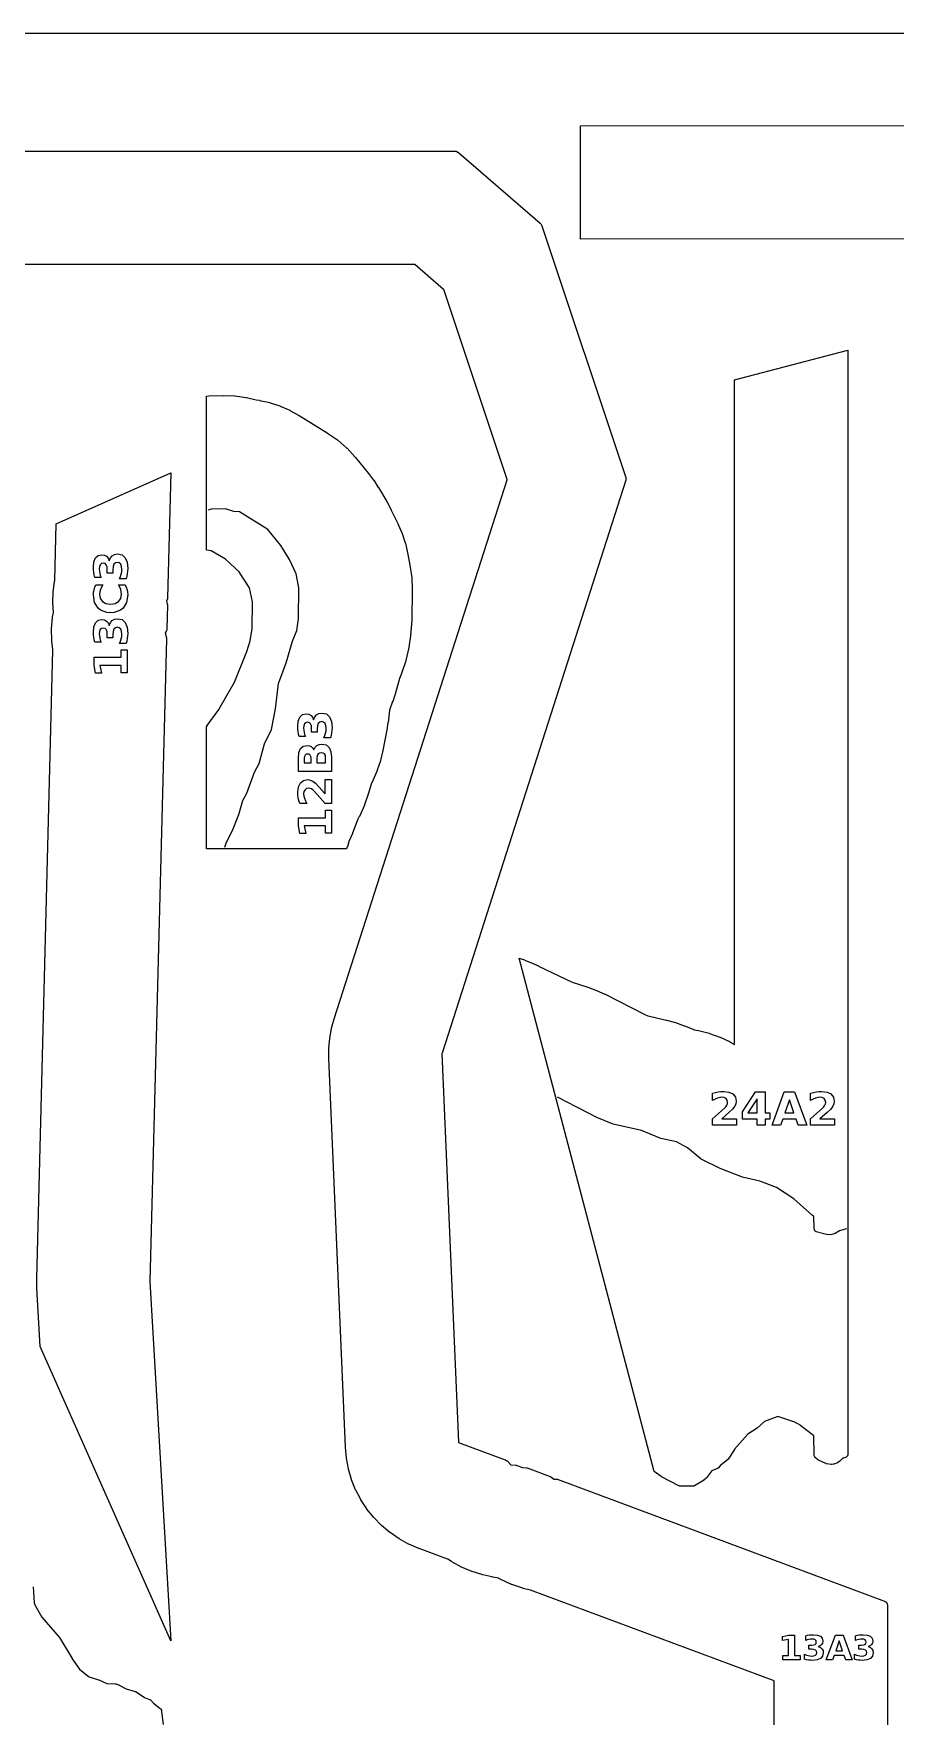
# Model space of a CAD drawing. Header units: millimetres. Extents: x 0 to 841, y 0 to 594.
# Drawn here: x 262.1 to 414.2, y 297 to 594 of the extents above; entities that cross this region are included whole.
import ezdxf

# ---------------------------------------------------------------- set-up
doc = ezdxf.new("R2010")
doc.units = ezdxf.units.MM
for name, color, linetype in [('CUT', 1, 'Continuous'), ('ENGRAVE', 5, 'Continuous'), ('SHEET_EDGE_DO_NOT_CUT', 8, 'Continuous')]:
    doc.layers.add(name, color=color, linetype=linetype)

msp = doc.modelspace()

# ---------------------------------------------------------------- linework, layer by layer
at = {"layer": 'CUT'}
for points in [[(677.38, 557.76), (358.62, 557.74), (358.62, 577.74), (684.48, 577.76)], [(10.62, 573.24), (336.48, 573.26), (336.48, 573.26), (336.52, 573.26), (336.57, 573.25), (336.61, 573.24), (336.66, 573.23), (336.98, 573.11), (337.02, 573.09), (337.06, 573.07), (337.1, 573.04), (337.13, 573.02), (351.52, 560.54), (351.56, 560.51), (351.59, 560.47), (351.61, 560.44), (351.76, 560.22), (351.78, 560.18), (351.8, 560.14), (351.82, 560.1), (366.63, 515.64), (366.64, 515.59), (366.65, 515.54), (366.67, 515.39), (366.67, 515.33), (366.67, 515.28), (366.66, 515.23), (366.65, 515.18), (334.19, 414.03), (334.18, 414.02), (334.18, 414.01), (337.11, 345.37), (337.11, 345.36), (337.12, 345.35), (345.32, 342.3), (345.37, 342.28), (345.42, 342.25), (345.59, 342.14), (345.64, 342.11), (345.68, 342.07), (346.36, 341.39), (346.37, 341.38), (346.39, 341.38), (347.23, 341.33), (347.29, 341.33), (347.34, 341.32), (347.39, 341.3), (348.38, 340.92), (348.39, 340.91), (348.4, 340.91), (349.1, 340.87), (349.15, 340.86), (349.2, 340.85), (349.25, 340.84), (353.29, 339.33), (353.34, 339.31), (353.39, 339.28), (353.43, 339.25), (353.87, 338.9), (353.88, 338.89), (353.89, 338.89), (354.54, 338.84), (354.58, 338.84), (354.63, 338.83), (354.68, 338.81), (412.31, 317.35), (412.35, 317.33), (412.4, 317.3), (412.52, 317.22), (412.56, 317.19), (412.6, 317.16), (412.64, 317.12), (412.67, 317.08), (412.72, 317.01), (412.75, 316.96), (412.77, 316.92), (412.79, 316.87), (412.8, 316.82), (412.83, 316.68), (412.84, 316.63), (412.84, 316.58), (412.84, 142.06)], [(392.84, 144.92), (392.84, 303.24), (392.84, 303.25), (392.83, 303.26), (349.8, 319.29), (349.76, 319.3), (348.49, 319.59), (348.44, 319.6), (346.5, 320.26), (346.45, 320.28), (344.59, 321.13), (344.55, 321.16), (344.22, 321.35), (344.21, 321.35), (344.2, 321.36), (343.19, 321.57), (343.14, 321.59), (343, 321.64), (342.97, 321.64), (341.42, 321.96), (341.37, 321.97), (339.51, 322.55), (339.46, 322.57), (337.66, 323.33), (337.62, 323.35), (335.91, 324.29), (335.87, 324.32), (335.38, 324.65), (335.37, 324.66), (335.35, 324.67), (330.13, 326.62), (330.11, 326.63), (328.35, 327.38), (328.3, 327.4), (326.64, 328.32), (326.6, 328.35), (325.03, 329.42), (324.99, 329.45), (323.53, 330.67), (323.5, 330.71), (322.16, 332.07), (322.13, 332.1), (320.94, 333.59), (320.91, 333.63), (319.87, 335.22), (319.85, 335.26), (318.96, 336.95), (318.94, 336.99), (318.23, 338.75), (318.21, 338.8), (317.68, 340.62), (317.67, 340.67), (317.31, 342.54), (317.3, 342.59), (317.13, 344.5), (317.13, 344.52), (314.2, 413.16), (314.2, 413.18), (314.2, 414.91), (314.21, 414.95), (314.36, 416.67), (314.37, 416.71), (314.67, 418.4), (314.68, 418.45), (315.14, 420.12), (315.14, 420.14), (345.67, 515.26), (345.67, 515.27), (345.67, 515.28), (334.49, 548.82), (334.49, 548.84), (334.48, 548.85), (329.4, 553.25), (329.39, 553.26), (329.38, 553.26), (10.62, 553.24)], [(262.01, 319.85), (262.16, 317.05), (262.16, 317.04), (262.16, 317.02), (262.3, 316.71), (262.31, 316.69), (263.55, 314.51), (263.55, 314.5), (263.56, 314.49), (266.62, 311), (266.65, 310.96), (266.68, 310.92), (268.87, 307.19), (268.88, 307.18), (270.19, 305.32), (270.19, 305.32), (270.2, 305.31), (271.69, 304.07), (271.7, 304.07), (271.71, 304.06), (273.55, 303.45), (273.6, 303.43), (275, 302.77), (275.01, 302.77), (275.02, 302.77), (276.49, 302.74), (276.54, 302.74), (276.59, 302.73), (276.64, 302.72), (277.09, 302.57), (277.14, 302.55), (277.19, 302.53), (278.41, 301.83), (278.42, 301.83), (278.43, 301.83), (280.04, 301.4), (280.08, 301.38), (280.12, 301.37), (280.16, 301.35), (280.19, 301.33), (281.66, 300.31), (281.67, 300.31), (281.68, 300.3), (282.57, 299.99), (282.61, 299.97), (282.66, 299.95), (282.7, 299.92), (282.74, 299.89), (282.77, 299.86), (283.23, 299.35), (283.24, 299.35), (283.24, 299.34), (284.39, 298.43), (284.43, 298.39), (284.46, 298.36), (284.49, 298.32), (284.52, 298.28), (284.64, 298.07), (284.66, 298.02), (284.67, 297.97), (284.69, 297.93), (284.69, 297.88), (284.94, 295.59)]]:
    msp.add_lwpolyline(points, dxfattribs=at)
for points in [[(404.5, 342.09), (404.45, 342.05), (404.01, 341.75), (403.96, 341.72), (403.9, 341.69), (403.49, 341.54), (403.44, 341.52), (403.38, 341.51), (403.03, 341.46), (402.98, 341.45), (402.93, 341.45), (402.88, 341.46), (402.07, 341.58), (402.02, 341.59), (401.97, 341.6), (401.93, 341.62), (400.64, 342.23), (400.59, 342.25), (400.55, 342.28), (400.51, 342.31), (400.1, 342.68), (400.07, 342.72), (400.03, 342.76), (400.01, 342.8), (399.98, 342.85), (399.92, 342.98), (399.9, 343.03), (399.89, 343.08), (399.88, 343.13), (399.88, 343.18), (399.86, 346.48), (399.86, 346.49), (399.85, 346.5), (397.55, 348.29), (397.53, 348.31), (396.35, 348.99), (396.34, 348.99), (396.33, 349), (393.5, 349.94), (393.49, 349.94), (393.48, 349.94), (391.15, 349.07), (391.14, 349.07), (391.13, 349.06), (389.89, 347.92), (389.86, 347.9), (389.83, 347.87), (388.21, 346.82), (388.2, 346.81), (388.2, 346.8), (385.85, 344.14), (385.83, 344.11), (384.69, 342.4), (384.65, 342.36), (384.62, 342.32), (384.58, 342.29), (383.46, 341.41), (383.45, 341.4), (383.44, 341.39), (383, 340.89), (382.96, 340.85), (382.92, 340.82), (382.87, 340.79), (382.82, 340.76), (381.81, 340.32), (381.8, 340.31), (381.79, 340.3), (380.91, 339.1), (380.87, 339.05), (380.83, 339.01), (380.44, 338.68), (380.4, 338.65), (380.36, 338.63), (378.76, 337.69), (378.71, 337.67), (378.66, 337.65), (378.61, 337.64), (378.55, 337.63), (378.5, 337.63), (376.22, 337.64), (376.17, 337.64), (376.12, 337.64), (376.07, 337.66), (376.03, 337.67), (375.99, 337.69), (372.95, 339.29), (372.89, 339.32), (371.64, 340.2), (347.81, 430.85), (348.77, 430.5), (348.8, 430.49), (350.38, 429.82), (350.39, 429.81), (351.21, 429.44), (351.22, 429.43), (357.15, 426.58), (357.18, 426.57), (359.91, 425.7), (359.93, 425.69), (361.45, 425.14), (361.49, 425.13), (362.96, 424.45), (362.98, 424.44), (369.98, 420.86), (370, 420.85), (370.55, 420.62), (370.56, 420.62), (370.57, 420.62), (373.78, 419.89), (373.8, 419.89), (375.39, 419.46), (375.43, 419.45), (376.97, 418.89), (376.99, 418.88), (378.63, 418.21), (378.64, 418.21), (378.66, 418.2), (379.46, 418.04), (379.49, 418.04), (381.38, 417.56), (381.42, 417.55), (383.25, 416.89), (383.29, 416.87), (385.05, 416.04), (385.07, 416.02), (385.85, 415.6), (385.86, 415.6), (385.86, 415.61), (385.86, 532.87), (405.86, 538.13), (405.86, 343.38), (405.86, 343.33), (405.85, 343.28), (405.83, 343.15), (405.82, 343.11), (405.8, 343.07), (405.78, 343.02), (405.76, 342.98), (405.73, 342.95), (405.67, 342.86), (405.63, 342.82), (405.6, 342.79), (405.56, 342.76), (405.52, 342.73), (405.48, 342.71), (405.44, 342.69), (404.87, 342.5), (404.86, 342.49), (404.85, 342.48), (404.54, 342.13), (404.5, 342.09)], [(292.7, 471.8), (292.74, 471.86), (294.85, 474.78), (294.87, 474.81), (297.56, 479.51), (297.57, 479.54), (299.7, 484.93), (299.7, 484.95), (300.29, 486.84), (300.3, 486.87), (300.67, 488.96), (300.67, 488.97), (300.67, 488.98), (300.72, 493.66), (300.72, 493.67), (300.72, 493.69), (300.2, 496.16), (300.2, 496.17), (300.19, 496.18), (298.44, 498.91), (298.44, 498.92), (298.43, 498.93), (295.96, 501.23), (295.95, 501.24), (295.94, 501.25), (293.44, 502.71), (293.43, 502.72), (293.42, 502.72), (292.62, 502.81), (292.62, 530.04), (293.01, 530.06), (293.04, 530.07), (295.51, 530.12), (295.54, 530.12), (297.57, 530.06), (297.62, 530.05), (299.61, 529.78), (299.67, 529.77), (301.37, 529.36), (301.39, 529.36), (301.94, 529.29), (301.98, 529.28), (303.78, 528.87), (303.82, 528.86), (305.57, 528.28), (305.61, 528.27), (307.3, 527.53), (307.34, 527.51), (308.96, 526.61), (308.98, 526.6), (313.94, 523.53), (313.96, 523.51), (315.73, 522.28), (315.77, 522.25), (317.38, 520.84), (317.42, 520.81), (318.87, 519.22), (318.89, 519.2), (321.21, 516.38), (321.22, 516.37), (322.12, 515.19), (322.14, 515.16), (322.94, 513.91), (322.95, 513.9), (324.42, 511.43), (324.43, 511.41), (325.23, 509.93), (325.24, 509.91), (326.45, 507.41), (326.46, 507.39), (327.15, 505.8), (327.17, 505.75), (327.71, 504.11), (327.72, 504.07), (328.12, 502.37), (328.12, 502.35), (328.59, 499.88), (328.59, 499.85), (328.85, 497.93), (328.86, 497.88), (328.93, 495.94), (328.93, 495.91), (328.86, 490.5), (328.86, 490.46), (328.64, 487.75), (328.64, 487.71), (328.33, 485.69), (328.32, 485.66), (327.83, 483.37), (327.82, 483.31), (327.06, 481.09), (327.05, 481.06), (326.7, 480.21), (326.69, 480.19), (325.89, 477.43), (325.89, 477.41), (325.48, 476.14), (325.47, 476.13), (324.92, 474.62), (324.92, 474.61), (324.92, 474.59), (324.66, 472.44), (324.65, 472.42), (324.45, 471.13), (324.45, 471.12), (323.76, 467.47), (323.76, 467.45), (323.35, 465.72), (323.34, 465.67), (322.77, 463.99), (322.76, 463.95), (322.04, 462.32), (322.03, 462.3), (321.67, 461.56), (321.66, 461.55), (321.66, 461.54), (321.23, 459.97), (321.22, 459.94), (320.53, 457.87), (320.51, 457.82), (319.6, 455.83), (319.59, 455.81), (319.35, 455.37), (319.34, 455.34), (318.4, 452.86), (318.38, 452.83), (317.74, 451.39), (317.73, 451.36), (317.48, 450.5), (317.47, 450.48), (317.35, 450.12), (292.62, 450.12), (292.62, 471.65), (292.7, 471.8)], [(285.74, 494.42), (285.73, 494.37), (285.73, 494.33), (285.71, 494.28), (285.7, 494.24), (285.54, 493.85), (285.54, 493.84), (285.54, 493.83), (285.68, 493.32), (285.7, 493.27), (285.7, 493.22), (285.7, 493.17), (285.59, 488.9), (285.59, 488.84), (285.58, 488.78), (285.53, 488.6), (285.51, 488.56), (285.5, 488.52), (285.47, 488.48), (285.45, 488.44), (285.42, 488.41), (285.3, 488.27), (285.29, 488.26), (285.3, 488.25), (285.53, 487.34), (285.54, 487.3), (285.55, 487.25), (285.55, 487.2), (282.62, 373.75), (282.62, 373.73), (286.3, 310.32), (263.25, 362.29), (262.65, 372.57), (262.65, 372.59), (262.63, 374.24), (262.63, 374.26), (265.49, 485.18), (265.49, 485.22), (265.29, 486.86), (265.29, 486.91), (265.25, 488.9), (265.25, 488.96), (265.42, 490.94), (265.42, 490.99), (265.58, 491.84), (265.58, 491.85), (265.58, 491.86), (265.48, 493.56), (265.48, 493.6), (265.54, 495.45), (265.54, 495.5), (265.78, 497.33), (265.79, 497.38), (265.8, 497.45), (265.81, 497.46), (265.81, 497.47), (266.07, 507.51), (286.31, 516.49), (285.74, 494.42)]]:
    msp.add_lwpolyline(points, close=True, dxfattribs=at)
at = {"layer": 'ENGRAVE'}
for points in [[(295.82, 450.42), (296.06, 451.13), (297.32, 453.66), (298.29, 456.16), (299.04, 458.67), (299.7, 459.96), (301.09, 463.63), (301.93, 465.2), (302.87, 468.67), (304.11, 471.18), (304.8, 474.84), (305.34, 479.29), (306.68, 482.97), (307.78, 486.79), (308.55, 488.68), (308.86, 490.73), (308.93, 496.17), (308.46, 498.67), (307.24, 501.19), (305.76, 503.67), (303.43, 506.51), (298.45, 509.59), (297.45, 509.68), (295.95, 510.12), (293.45, 510.07), (292.92, 509.88)], [(405.56, 383.11), (405.52, 383.06), (404.38, 382.71), (403.59, 382.25), (403.04, 382.06), (402.55, 382), (402.05, 382.05), (400.28, 382.54), (400.04, 382.72), (399.88, 383.06), (399.86, 385.22), (399.59, 385.38), (396.33, 388.32), (393.22, 390.32), (390.31, 391.44), (387.24, 392.15), (383.33, 393.72), (379.93, 395.37), (377.56, 397.35), (375.57, 398.42), (372.85, 398.97), (369.4, 400.38), (364.43, 401.5), (361.54, 402.71), (354.58, 406.27)]]:
    msp.add_lwpolyline(points, dxfattribs=at)
for points in [[(275.44, 500.97), (275.64, 501.48), (275.97, 501.86), (276.39, 502.09), (276.92, 502.17), (277.69, 502), (278.24, 501.5), (278.58, 500.69), (278.69, 499.57), (278.68, 499.12), (278.62, 498.67), (278.53, 498.22), (278.4, 497.77), (277.24, 497.77), (277.43, 498.19), (277.56, 498.61), (277.64, 499.02), (277.67, 499.43), (277.62, 499.96), (277.46, 500.35), (277.21, 500.59), (276.87, 500.67), (276.52, 500.58), (276.27, 500.34), (276.11, 499.93), (276.06, 499.38), (276.06, 498.77), (275.09, 498.77), (275.09, 499.41), (275.05, 499.9), (274.91, 500.25), (274.69, 500.46), (274.37, 500.53), (274.08, 500.46), (273.85, 500.26), (273.72, 499.93), (273.67, 499.5), (273.69, 499.13), (273.75, 498.76), (273.85, 498.39), (273.99, 498.02), (272.89, 498.02), (272.78, 498.47), (272.71, 498.91), (272.66, 499.34), (272.64, 499.77), (272.74, 500.76), (273.02, 501.47), (273.48, 501.89), (274.14, 502.03), (274.6, 501.96), (274.98, 501.76), (275.26, 501.43), (275.44, 500.97)], [(278.26, 496.73), (278.45, 496.3), (278.58, 495.86), (278.67, 495.41), (278.69, 494.93), (278.49, 493.62), (277.88, 492.62), (277.44, 492.25), (276.33, 491.82), (275.67, 491.77), (275.01, 491.82), (273.9, 492.25), (273.46, 492.62), (272.85, 493.62), (272.64, 494.93), (272.67, 495.41), (272.75, 495.86), (272.89, 496.3), (273.08, 496.73), (274.28, 496.73), (274.04, 496.31), (273.87, 495.9), (273.77, 495.49), (273.73, 495.05), (273.86, 494.33), (274.25, 493.78), (274.86, 493.44), (275.67, 493.32), (276.48, 493.44), (277.09, 493.78), (277.48, 494.33), (277.6, 495.05), (277.57, 495.49), (277.47, 495.9), (277.3, 496.31), (277.05, 496.73), (278.26, 496.73)], [(275.44, 489.53), (275.64, 490.05), (275.97, 490.42), (276.39, 490.65), (276.92, 490.73), (277.69, 490.57), (278.24, 490.07), (278.58, 489.25), (278.69, 488.13), (278.68, 487.68), (278.62, 487.23), (278.53, 486.78), (278.4, 486.34), (277.24, 486.34), (277.43, 486.76), (277.56, 487.17), (277.64, 487.59), (277.67, 487.99), (277.62, 488.52), (277.46, 488.91), (277.21, 489.15), (276.87, 489.23), (276.52, 489.15), (276.27, 488.9), (276.11, 488.5), (276.06, 487.94), (276.06, 487.34), (275.09, 487.34), (275.09, 487.97), (275.05, 488.46), (274.91, 488.81), (274.69, 489.02), (274.37, 489.09), (274.08, 489.02), (273.85, 488.82), (273.72, 488.5), (273.67, 488.06), (273.69, 487.69), (273.75, 487.33), (273.85, 486.95), (273.99, 486.59), (272.89, 486.59), (272.78, 487.03), (272.71, 487.47), (272.66, 487.9), (272.64, 488.33), (272.74, 489.32), (273.02, 490.03), (273.48, 490.45), (274.14, 490.59), (274.6, 490.53), (274.98, 490.32), (275.26, 489.99), (275.44, 489.53)], [(277.54, 481.17), (277.54, 482.5), (273.77, 482.5), (274.05, 481.14), (273.03, 481.14), (272.75, 482.49), (272.75, 483.92), (277.54, 483.92), (277.54, 485.25), (278.58, 485.25), (278.58, 481.17), (277.54, 481.17)], [(311.52, 472.88), (311.72, 473.4), (312.05, 473.78), (312.47, 474.01), (313, 474.09), (313.77, 473.92), (314.32, 473.42), (314.66, 472.61), (314.77, 471.49), (314.76, 471.04), (314.7, 470.58), (314.61, 470.14), (314.48, 469.69), (313.32, 469.69), (313.51, 470.11), (313.64, 470.53), (313.72, 470.94), (313.75, 471.35), (313.7, 471.88), (313.54, 472.26), (313.29, 472.5), (312.95, 472.58), (312.6, 472.5), (312.35, 472.26), (312.19, 471.85), (312.14, 471.29), (312.14, 470.69), (311.17, 470.69), (311.17, 471.32), (311.13, 471.82), (310.99, 472.17), (310.77, 472.38), (310.45, 472.45), (310.16, 472.38), (309.93, 472.18), (309.8, 471.85), (309.75, 471.41), (309.77, 471.05), (309.83, 470.68), (309.93, 470.31), (310.07, 469.94), (308.97, 469.94), (308.86, 470.38), (308.79, 470.82), (308.74, 471.26), (308.72, 471.68), (308.82, 472.68), (309.1, 473.38), (309.56, 473.81), (310.22, 473.95), (310.68, 473.88), (311.06, 473.68), (311.33, 473.35), (311.52, 472.88)], [(311.54, 467.58), (311.74, 468.01), (312.06, 468.33), (312.48, 468.53), (312.99, 468.59), (313.72, 468.45), (314.25, 468.02), (314.56, 467.31), (314.66, 466.29), (314.66, 463.79), (308.83, 463.79), (308.83, 466.05), (308.92, 467.1), (309.2, 467.81), (309.67, 468.22), (310.37, 468.36), (310.77, 468.31), (311.1, 468.16), (311.36, 467.91), (311.54, 467.58)], [(311.09, 466.13), (311.05, 466.44), (310.93, 466.67), (310.74, 466.81), (310.47, 466.85), (310.2, 466.81), (310.01, 466.67), (309.89, 466.44), (309.85, 466.13), (309.85, 465.3), (311.09, 465.3), (311.09, 466.13)], [(313.64, 466.18), (313.59, 466.58), (313.45, 466.86), (313.21, 467.03), (312.87, 467.09), (312.54, 467.03), (312.3, 466.86), (312.16, 466.58), (312.11, 466.18), (312.11, 465.3), (313.64, 465.3), (313.64, 466.18)], [(313.56, 459.8), (313.56, 462.36), (314.66, 462.36), (314.66, 458.13), (313.56, 458.13), (311.68, 460.25), (311.42, 460.5), (311.17, 460.68), (310.92, 460.78), (310.66, 460.81), (310.29, 460.74), (310, 460.54), (309.81, 460.22), (309.75, 459.81), (309.79, 459.44), (309.9, 459.04), (310.09, 458.6), (310.35, 458.14), (309.07, 458.14), (308.92, 458.65), (308.81, 459.15), (308.75, 459.64), (308.72, 460.12), (308.84, 461.05), (309.18, 461.75), (309.74, 462.18), (310.47, 462.33), (310.93, 462.26), (311.36, 462.08), (311.84, 461.7), (312.46, 461.04), (313.56, 459.8)], [(313.62, 452.86), (313.62, 454.19), (309.85, 454.19), (310.13, 452.83), (309.11, 452.83), (308.83, 454.18), (308.83, 455.61), (313.62, 455.61), (313.62, 456.94), (314.66, 456.94), (314.66, 452.86), (313.62, 452.86)], [(383.6, 402.48), (386.17, 402.48), (386.17, 401.37), (381.93, 401.37), (381.93, 402.48), (384.06, 404.36), (384.3, 404.61), (384.48, 404.86), (384.58, 405.11), (384.61, 405.37), (384.55, 405.74), (384.34, 406.03), (384.02, 406.22), (383.61, 406.28), (383.24, 406.24), (382.84, 406.13), (382.41, 405.94), (381.94, 405.68), (381.94, 406.97), (382.45, 407.11), (382.95, 407.22), (383.44, 407.29), (383.92, 407.31), (384.85, 407.19), (385.55, 406.85), (385.98, 406.3), (386.13, 405.56), (386.07, 405.1), (385.88, 404.67), (385.5, 404.19), (384.85, 403.57), (383.6, 402.48)], [(389.56, 407.2), (391.23, 407.2), (391.23, 403.52), (392.06, 403.52), (392.06, 402.43), (391.23, 402.43), (391.23, 401.37), (389.81, 401.37), (389.81, 402.43), (387.22, 402.43), (387.22, 403.72), (389.56, 407.2)], [(396.7, 402.43), (394.35, 402.43), (393.98, 401.37), (392.47, 401.37), (394.63, 407.2), (396.42, 407.2), (398.58, 401.37), (397.07, 401.37), (396.7, 402.43)], [(400.92, 402.48), (403.49, 402.48), (403.49, 401.37), (399.25, 401.37), (399.25, 402.48), (401.38, 404.36), (401.63, 404.61), (401.8, 404.86), (401.9, 405.11), (401.94, 405.37), (401.87, 405.74), (401.66, 406.03), (401.34, 406.22), (400.93, 406.28), (400.56, 406.24), (400.16, 406.13), (399.73, 405.94), (399.27, 405.68), (399.27, 406.97), (399.77, 407.11), (400.27, 407.22), (400.76, 407.29), (401.24, 407.31), (402.17, 407.19), (402.87, 406.85), (403.31, 406.3), (403.45, 405.56), (403.39, 405.1), (403.2, 404.67), (402.82, 404.19), (402.17, 403.57), (400.92, 402.48)], [(389.81, 405.97), (388.16, 403.52), (389.81, 403.52), (389.81, 405.97)], [(394.72, 403.52), (396.32, 403.52), (395.52, 405.84), (394.72, 403.52)], [(394.35, 307.74), (395.34, 307.74), (395.34, 310.57), (394.32, 310.36), (394.32, 311.12), (395.34, 311.34), (396.41, 311.34), (396.41, 307.74), (397.4, 307.74), (397.4, 306.96), (394.35, 306.96), (394.35, 307.74)], [(400.61, 309.32), (401, 309.16), (401.28, 308.92), (401.46, 308.6), (401.51, 308.2), (401.39, 307.63), (401.02, 307.21), (400.4, 306.96), (399.56, 306.88), (399.23, 306.89), (398.89, 306.93), (398.55, 307), (398.22, 307.09), (398.22, 307.96), (398.53, 307.82), (398.85, 307.72), (399.16, 307.66), (399.46, 307.64), (399.86, 307.68), (400.15, 307.8), (400.33, 307.99), (400.39, 308.24), (400.33, 308.51), (400.14, 308.7), (399.84, 308.81), (399.42, 308.85), (398.97, 308.85), (398.97, 309.58), (399.44, 309.58), (399.81, 309.61), (400.08, 309.71), (400.23, 309.88), (400.28, 310.12), (400.23, 310.34), (400.08, 310.51), (399.84, 310.61), (399.51, 310.64), (399.24, 310.63), (398.96, 310.58), (398.68, 310.51), (398.41, 310.4), (398.41, 311.23), (398.74, 311.31), (399.07, 311.37), (399.39, 311.4), (399.71, 311.41), (400.46, 311.34), (400.99, 311.13), (401.31, 310.78), (401.41, 310.29), (401.36, 309.94), (401.21, 309.66), (400.96, 309.46), (400.61, 309.32)], [(405.2, 307.76), (403.43, 307.76), (403.15, 306.96), (402.02, 306.96), (403.64, 311.34), (404.99, 311.34), (406.61, 306.96), (405.47, 306.96), (405.2, 307.76)], [(403.71, 308.57), (404.91, 308.57), (404.31, 310.31), (403.71, 308.57)], [(409.43, 309.32), (409.82, 309.16), (410.1, 308.92), (410.27, 308.6), (410.33, 308.2), (410.21, 307.63), (409.83, 307.21), (409.22, 306.96), (408.38, 306.88), (408.04, 306.89), (407.71, 306.93), (407.37, 307), (407.04, 307.09), (407.04, 307.96), (407.35, 307.82), (407.66, 307.72), (407.97, 307.66), (408.28, 307.64), (408.67, 307.68), (408.97, 307.8), (409.14, 307.99), (409.2, 308.24), (409.14, 308.51), (408.96, 308.7), (408.66, 308.81), (408.24, 308.85), (407.79, 308.85), (407.79, 309.58), (408.26, 309.58), (408.63, 309.61), (408.89, 309.71), (409.05, 309.88), (409.1, 310.12), (409.05, 310.34), (408.9, 310.51), (408.66, 310.61), (408.33, 310.64), (408.05, 310.63), (407.78, 310.58), (407.5, 310.51), (407.22, 310.4), (407.22, 311.23), (407.56, 311.31), (407.89, 311.37), (408.21, 311.4), (408.53, 311.41), (409.28, 311.34), (409.81, 311.13), (410.12, 310.78), (410.23, 310.29), (410.18, 309.94), (410.03, 309.66), (409.78, 309.46), (409.43, 309.32)]]:
    msp.add_lwpolyline(points, close=True, dxfattribs=at)
at = {"layer": 'SHEET_EDGE_DO_NOT_CUT'}
msp.add_lwpolyline([(0, 0), (841, 0), (841, 594), (0, 594)], close=True, dxfattribs=at)

doc.saveas('drawing.dxf')
